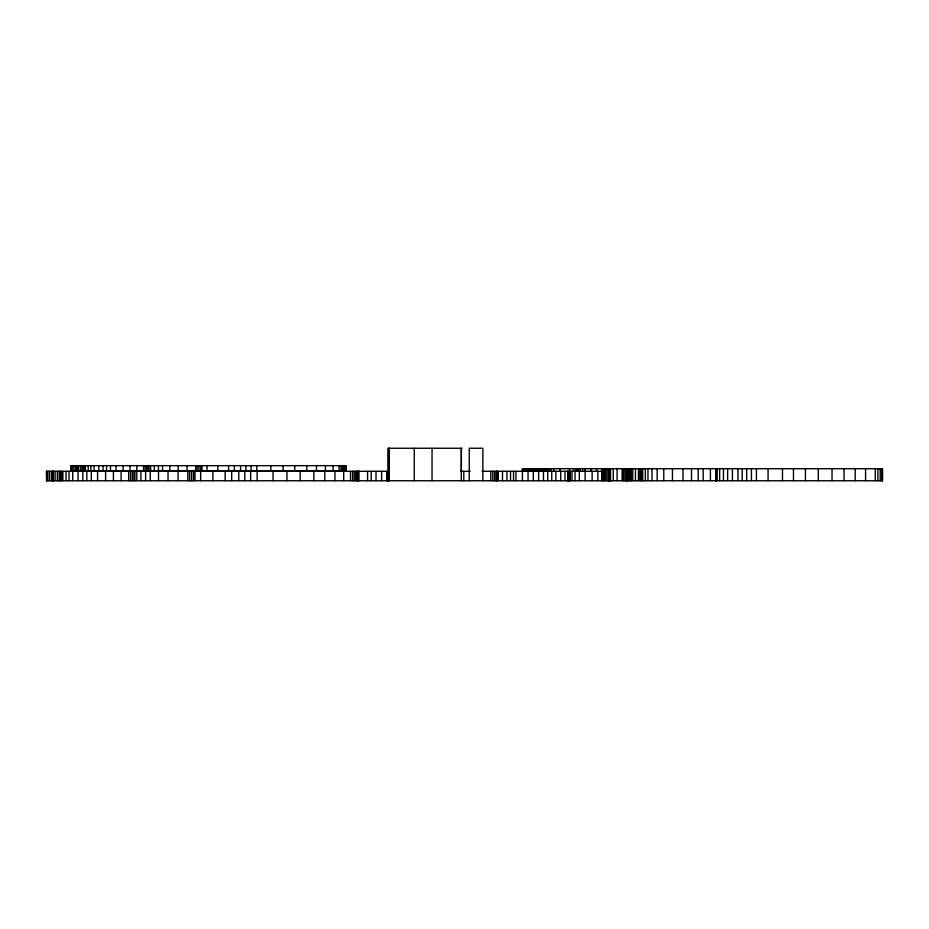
<?xml version="1.0" encoding="UTF-8"?>
<svg xmlns="http://www.w3.org/2000/svg" width="929" height="929" viewBox="0 0 929 929"><rect width="100%" height="100%" fill="white"/><g stroke="black" fill="none" stroke-linecap="round" stroke-linejoin="round"><path stroke-width="1.39" d="M461.852 448.254L388.136 448.254L388.136 470.852M75.504 465.673L75.504 471.142L70.964 471.142L70.952 465.673L345.948 465.673L345.948 471.142L76.515 471.142L76.55 465.673M389.17 471.305L46.462 471.305L46.543 480.746M460.575 471.305L470.225 471.305M482.093 471.305L602.166 471.305L602.166 480.746M46.462 480.746L882.504 480.746L882.515 468.715L522.377 468.715L522.446 480.746M882.364 468.715L882.376 480.746M882.26 468.715L882.225 480.746M882.085 468.715L882.085 480.746M880.216 468.715L880.216 480.746M877.917 468.715L877.917 480.746M875.269 468.715L875.269 480.746M865.573 468.715L865.573 480.746M855.191 468.715L855.191 480.746M844.043 468.715L844.043 480.746M832.047 468.715L832.047 480.746M818.31 468.715L818.31 480.746M805.431 468.715L805.431 480.746M793.471 468.715L793.471 480.746M782.485 468.715L782.485 480.746M768.074 468.715L768.074 480.746M756.427 468.715L756.427 480.746M751.445 468.715L751.445 480.746M746.672 468.715L746.672 480.746M742.201 468.715L742.201 480.746M737.986 468.715L737.986 480.746M732.412 468.715L732.412 480.746M727.639 468.715L727.639 480.746M723.459 468.715L723.459 480.746M719.638 468.715L719.638 480.746M716.898 468.715L716.898 480.746M716.607 468.715L716.607 480.746M716.073 468.715L716.073 480.746M715.887 468.715L715.887 480.746M715.736 468.715L715.702 480.746M710.406 468.715L710.406 480.746M703.183 468.715L703.183 480.746M698.236 468.715L698.236 480.746M691.513 468.715L691.513 480.746M683.012 468.715L683.012 480.746M672.457 468.715L672.457 480.746M663.77 468.715L663.77 480.746M657.14 468.715L657.14 480.746M651.984 468.715L651.984 480.746M647.966 468.715L647.966 480.746M645.341 468.715L645.341 480.746M642.636 468.715L642.636 480.746M642.415 468.715L642.357 480.746L642.287 468.715M641.184 468.715L641.184 480.746M639.93 468.715L639.93 480.746M638.467 468.715L638.467 480.746M635.459 468.715L635.459 480.746M632.754 468.715L632.754 480.746M631.279 468.715L631.279 480.746M629.99 468.715L629.99 480.746M628.875 468.715L628.875 480.746M627.934 468.715L627.934 480.746M627.203 468.715L627.203 480.746M626.657 468.715L626.657 480.746M626.46 468.715L626.436 480.746M626.1 468.715L626.1 480.746M625.949 468.715L625.914 480.746M624.927 468.715L624.927 480.746M623.394 468.715L623.394 480.746M622.128 468.715L622.128 480.746M617.088 468.715L617.088 480.746M613.279 468.715L613.279 480.746M610.585 468.715L610.585 480.746M610.214 468.715L610.225 480.746M610.098 468.715L610.063 480.746M609.842 468.715L609.889 480.746M609.459 468.715L609.459 480.746M609.122 468.715L609.122 480.746M608.832 468.715L608.832 480.746M608.576 468.715L608.576 480.746M607.032 468.715L607.032 480.746M605.522 468.715L605.522 480.746M604.256 468.715L604.256 480.746M603.06 468.715L603.06 480.746M602.329 468.715L602.329 480.746M601.911 468.715L602.004 480.746M597.858 471.305L597.858 480.746M596.557 468.715L596.557 471.386M592.133 471.305L592.133 480.746M590.821 468.715L590.821 471.386M585.131 468.715L585.142 480.746M582.576 468.715L582.576 471.386M579.928 468.715L579.928 471.386M579.324 471.305L579.324 480.746M577.873 468.715L577.873 471.386M575.957 468.715L575.957 471.386M575.039 471.305L575.039 480.746M573.541 468.715L573.541 471.386M571.985 471.305L571.985 480.746M570 471.305L570 480.746M569.547 468.715L569.663 480.746M569.303 471.305L569.303 480.746M568.954 471.305L568.978 480.746M568.827 480.746L568.78 471.305L568.711 480.746M568.397 471.305L568.49 480.746M568.316 480.746L568.176 471.305L568.107 480.746M567.956 471.305L567.805 480.746M567.77 471.305L567.677 480.746M564.983 471.305L564.983 480.746M560.686 471.305L560.686 480.746M559.99 468.715L559.99 471.386M555.844 471.305L555.844 480.746M553.719 468.715L553.719 471.386M551.756 471.305L551.756 480.746M551.338 468.715L551.338 471.386M549.004 468.715L549.004 471.386M547.75 471.305L547.75 480.746M547.553 468.715L547.553 471.386M546.124 468.715L546.124 471.386M544.754 468.715L544.754 471.386M543.453 468.715L543.488 480.746M542.199 468.715L542.199 471.386M541.015 468.715L541.015 471.386M539.97 468.715L539.97 471.386M538.994 468.715L538.994 471.386M538.623 471.305L538.623 480.746M538.112 468.715L538.112 471.386M537.299 468.715L537.299 471.386M536.59 468.715L536.59 471.386M535.987 468.715L535.987 471.386M535.162 468.715L535.162 471.386M534.547 468.715L534.547 471.386M534.465 468.715L534.465 471.386M534.117 468.715L534.268 471.386M534.082 468.715L534.047 471.386M533.327 471.305L533.327 480.746M532.7 468.715L532.7 471.386M532.062 468.715L532.062 471.386M531.237 468.715L531.237 471.386M530.378 468.715L530.378 471.386M529.611 468.715L529.611 471.386M529.216 468.715L529.216 471.386M528.845 468.715L528.845 471.386M527.986 468.715L528.078 480.746M527.161 468.715L527.161 471.386M526.511 468.715L526.511 471.386M525.977 468.715L525.977 471.386M525.466 468.715L525.466 471.386M525.024 468.715L525.013 471.386M524.931 468.715L524.873 471.386M524.757 468.715L524.653 471.386M524.56 468.715L524.455 471.386M524.351 468.715L524.258 471.386M524.165 471.386L524.072 468.715L523.898 471.386M523.828 468.715L523.747 471.386M523.55 468.715L523.608 471.386M523.317 468.715L523.457 471.386M522.504 468.715L522.504 471.386M515.967 471.305L515.967 480.746M513.528 471.305L513.528 480.746M510.544 471.305L510.544 480.746M506.932 471.305L506.932 480.746M502.496 471.305L502.496 480.746M497.758 480.746L497.758 471.305L497.596 480.746M497.468 471.305L497.468 480.746M496.899 471.305L496.899 480.746M496.144 471.305L496.144 480.746M494.6 471.305L494.6 480.746M492.765 471.305L492.765 480.746M490.814 471.305L490.814 480.746M482.871 480.746L482.871 448.254L469.238 448.254L469.238 480.746M463.803 471.305L463.803 480.746M461.353 470.852L461.353 448.254L461.307 480.746M432.043 448.254L432.043 480.746M414.264 448.254L414.264 480.746M389.274 448.254L389.274 480.746M388.694 471.305L388.694 480.746M388.45 448.254L388.45 470.852M388.531 471.305L388.531 480.746M388.206 471.305L388.368 480.746M388.043 471.305L388.043 480.746M387.892 471.305L387.892 480.746M387.602 471.305L387.741 480.746M387.474 471.305L387.474 480.746M387.219 471.305L387.207 480.746M387.196 471.305L387.184 480.746M381.61 471.305L381.61 480.746M376.013 471.305L376.013 480.746M371.205 471.305L371.205 480.746M367.582 471.305L367.582 480.746M358.977 471.305L358.977 480.746M358.211 471.305L358.211 480.746M358.164 471.305L358.164 480.746M357.967 471.305L357.967 480.746M357.607 471.305L357.607 480.746M357.456 471.305L357.456 480.746M357.154 471.305L357.154 480.746M355.737 471.305L355.737 480.746M354.263 471.305L354.263 480.746M352.579 471.305L352.579 480.746M350.512 471.305L350.512 480.746M345.739 465.673L345.739 471.142M345.425 465.673L345.425 471.142M345.286 465.673L345.286 471.142M345.019 465.673L345.019 471.142M343.765 465.673L343.695 480.746M342.476 465.673L342.476 471.142M340.989 465.673L340.989 471.142M339.155 465.673L339.155 471.142M334.951 471.305L334.951 480.746M333.139 465.673L333.139 471.142M325.429 465.673L325.429 471.142M324.825 471.305L324.825 480.746M316.499 465.673L316.499 471.142M313.863 471.305L313.863 480.746M306.837 465.673L306.837 471.142M300.16 471.305L300.16 480.746M294.737 465.673L294.737 471.142M286.968 471.305L286.968 480.746M283.113 465.673L283.113 471.142M273.045 471.305L273.045 480.746M270.827 465.673L270.827 471.142M257.124 471.305L257.124 480.746M256.787 465.673L256.787 471.142M251.074 465.673L251.074 471.142M250.644 471.305L250.644 480.746M245.918 465.673L245.918 471.142M244.803 471.305L244.803 480.746M240.588 465.673L240.588 471.142M238.765 471.305L238.765 480.746M234.363 465.673L234.363 471.142M231.704 471.305L231.704 480.746M228.58 465.673L228.58 471.142M225.155 471.305L225.155 480.746M217.804 465.673L217.804 471.142M212.938 471.305L212.938 480.746M207.016 465.673L207.016 471.142M201.965 465.673L201.965 471.142M200.641 465.673L200.699 480.746M198.957 465.673L198.957 471.142M197.192 465.673L197.192 471.142M195.636 465.673L195.636 471.142M194.974 471.305L194.974 480.746M193.476 471.305L193.476 480.746M191.56 471.305L191.56 480.746M189.562 471.305L189.562 480.746M187.797 471.305L187.797 480.746M187.054 465.673L187.054 471.142M178.217 465.673L178.217 471.142M178.078 471.305L178.078 480.746M169.798 465.673L169.798 471.142M168.044 471.305L168.044 480.746M162.517 465.673L162.517 471.142M158.511 471.305L158.511 480.746M158.429 465.673L158.429 471.142M154.272 465.673L154.272 471.142M150.637 465.673L150.637 471.142M150.266 471.305L150.266 480.746M148.988 465.673L148.988 471.142M148.175 465.673L148.175 471.142M146.77 465.673L146.77 471.142M145.621 471.305L145.621 480.746M145.156 465.673L145.156 471.142M143.507 465.673L143.507 471.142M140.906 471.305L140.906 480.746M136.795 465.673L136.795 480.746M134.914 471.305L134.914 480.746M133.997 471.305L133.997 480.746M132.406 471.305L132.406 480.746M130.571 471.305L130.571 480.746M130.025 465.673L130.025 471.142M128.701 471.305L128.701 480.746M123.127 465.673L123.127 471.142M121.095 471.305L121.095 480.746M116.055 465.673L116.055 471.142M113.419 471.305L113.419 480.746M110.505 465.673L110.505 471.142M106.58 465.673L106.58 471.142M105.604 471.305L105.604 480.746M103.038 465.673L103.038 471.142M98.822 465.673L98.822 471.142M97.58 471.305L97.58 480.746M94.119 465.673L94.119 471.142M91.297 471.305L91.297 480.746M90.891 465.673L90.891 471.142M88.243 465.673L88.243 471.142M86.838 471.305L86.838 480.746M85.456 465.673L85.456 471.142M84.493 465.673L84.493 471.142M83.529 465.673L83.529 471.142M82.832 471.305L82.832 480.746M82.669 465.673L82.669 471.142M82.135 465.673L82.135 471.142M80.533 465.673L80.533 471.142M78.593 465.673L78.593 471.142M78.048 471.305L78.048 480.746M76.817 465.673L76.817 471.142M76.596 465.673L76.619 471.142M73.751 465.673L73.751 471.142M72.717 471.305L72.717 480.746M72.207 465.673L72.207 471.142M70.964 465.673L71.034 471.142M69.048 471.305L69.048 480.746M66.052 471.305L66.052 480.746M62.893 471.305L62.893 480.746M61.802 471.305L61.802 480.746M60.71 471.305L60.71 480.746M59.735 471.305L59.735 480.746M59.131 471.305L59.131 480.746M57.319 471.305L57.319 480.746M55.113 471.305L55.113 480.746M53.406 471.305L53.371 480.746M53.29 480.746L53.162 471.305L53.104 480.746M52.79 471.305L52.953 480.746M52.767 471.305L52.756 480.746M51.606 471.305L51.606 480.746M49.62 471.305L49.62 480.746M47.878 471.305L47.878 480.746M46.88 471.305L46.787 480.746L46.589 471.305"/></g></svg>
